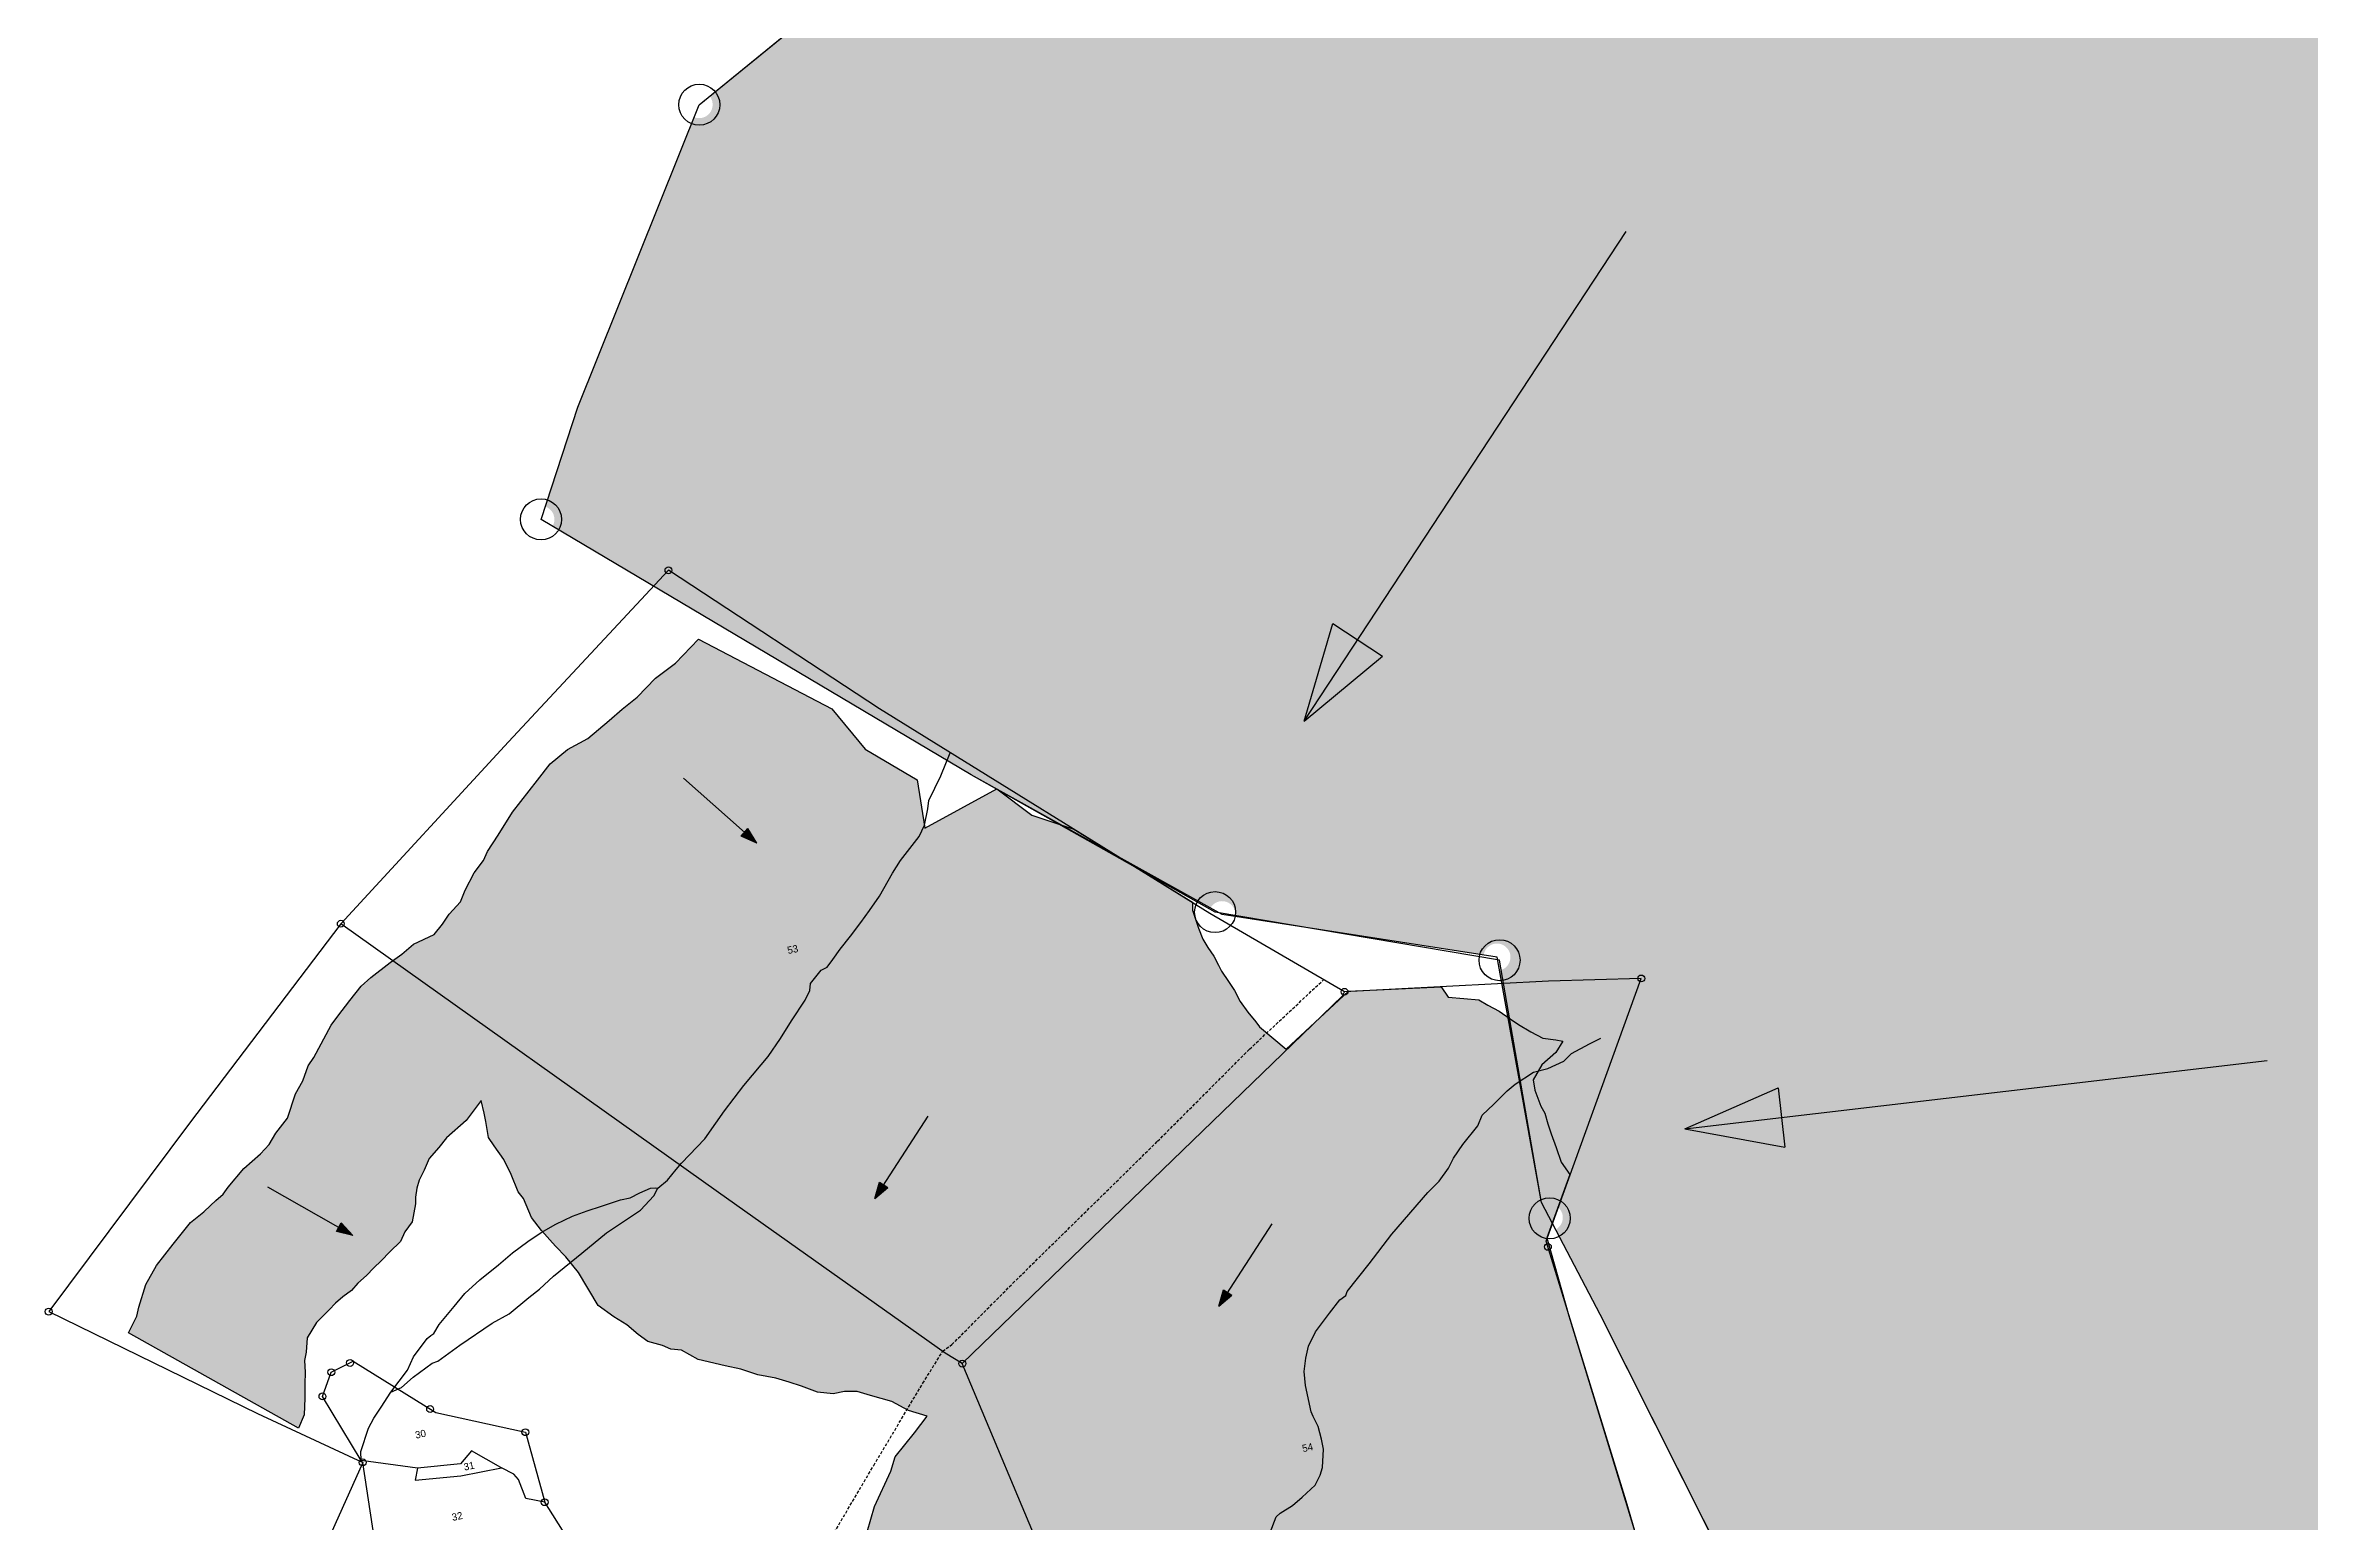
# Model space of a CAD drawing. Header units: metres. Extents: x 278609 to 282203, y 2037089 to 2040951.
# Drawn here: x 279907 to 281032, y 2039483 to 2040217 of the extents above; entities that cross this region are included whole.
import ezdxf
from ezdxf.enums import TextEntityAlignment as Align

# ---------------------------------------------------------------- set-up
doc = ezdxf.new("R2010")
doc.units = ezdxf.units.M
doc.header["$LTSCALE"] = 0.3
doc.header["$MEASUREMENT"] = 0
doc.linetypes.add('DASHED', pattern=[0.75, 0.5, -0.25])
for name, color, linetype in [('LINE_FOOTPATH', 1, 'DASHED'), ('LINE_WATER', 4, 'Continuous'), ('POLY_HATCH', 12, 'Continuous'), ('POLY_PARCEL', 6, 'Continuous'), ('TEXT_PARCEL', 7, 'Continuous')]:
    doc.layers.add(name, color=color, linetype=linetype)
doc.styles.add('TEXT_MAP', font='KRDEV050.TTF')
pattern_1 = [(12.04794, (279741.1542, 2038788.8967), (1.929543, 2.9766847), [2.508365, -2.508365]), (102.04794, (279743.6073, 2038789.4202), (-2.9766847, 1.929543), [2.508365, -2.508365])]

# ---------------------------------------------------------------- blocks, each defined once
blk = doc.blocks.new('fgf')
h = blk.add_hatch(color=256)
h.paths.add_polyline_path([(280558.8, 2039921.5), (280546.4, 2039929.6), (280532.2, 2039881.1)])
h.paths.add_polyline_path([(280532.2, 2039881.1), (280571.1, 2039913.4), (280558.8, 2039921.5)])
h = blk.add_hatch(color=256)
h.paths.add_polyline_path([(280254.2, 2039825.8), (280252.5, 2039824), (280260.2, 2039820.5)])
h.paths.add_polyline_path([(280260.2, 2039820.5), (280255.8, 2039827.7), (280254.2, 2039825.8)])
h = blk.add_hatch(color=256)
h.paths.add_polyline_path([(280769.3, 2039684.1), (280767.6, 2039698.8), (280721.3, 2039678.5)])
h.paths.add_polyline_path([(280721.3, 2039678.5), (280771, 2039669.4), (280769.3, 2039684.1)])
h = blk.add_hatch(color=256)
h.paths.add_polyline_path([(280323.2, 2039650.7), (280321.2, 2039652), (280318.8, 2039643.9)])
h.paths.add_polyline_path([(280318.8, 2039643.9), (280325.3, 2039649.3), (280323.2, 2039650.7)])
h = blk.add_hatch(color=256)
h.paths.add_polyline_path([(280052.5, 2039629.5), (280051.3, 2039627.4), (280059.5, 2039625.5)])
h.paths.add_polyline_path([(280059.5, 2039625.5), (280053.7, 2039631.7), (280052.5, 2039629.5)])
h = blk.add_hatch(color=256)
h.paths.add_polyline_path([(280494.1, 2039597.1), (280492.1, 2039598.5), (280489.7, 2039590.3)])
h.paths.add_polyline_path([(280489.7, 2039590.3), (280496.2, 2039595.8), (280494.1, 2039597.1)])
at = {"layer": 'POLY_HATCH'}
h = blk.add_hatch(dxfattribs=at)
h.set_pattern_fill('ZIGZAG', color=256, scale=120.017446, angle=-6.4792, style=0)
h.set_pattern_definition([(353.5208, (279380.037, 2037150.148), (16.599247, 13.21347), [15.00218, -15.00218]), (83.5208, (279394.943, 2037148.455), (-13.21347, 16.599247), [15.00218, -15.00218])])
h.paths.add_polyline_path([(281957.6, 2039632.2), (281936.7, 2039666, -0.626009), (281926.5, 2039672.4, -0.187922), (281928.8, 2039676.7), (281681.5, 2039961.7), (281656.7, 2039993.1, -0.667376), (281645.8, 2039999.1, -0.185894), (281648.1, 2040003.3), (281315.1, 2040381.1), (281312.4, 2040385.7, -0.617739), (281302.3, 2040392.3, -0.340429), (281308, 2040398.1), (281250.2, 2040793.6, -0.49206), (281242.5, 2040801, -0.282177), (281246.9, 2040806.5), (281203.9, 2040921.4, -0.538838), (281194.9, 2040928), (280929.4, 2040940.9, -0.760087), (280916.8, 2040938), (280489.7, 2040708.4), (280488.5, 2040704.7, -0.356606), (280493.1, 2040697.6, -0.474268), (280484.4, 2040692), (280391.9, 2040406.8), (280358.8, 2040296.2, -0.363158), (280363.5, 2040289, -0.663897), (280351.7, 2040285.5), (280236.8, 2040191.8, -0.201997), (280238.2, 2040186.8, -0.49539), (280229.1, 2040181.3), (280171.2, 2040037.2), (280155, 2039987.8, -0.480495), (280158.7, 2039978), (280366.7, 2039854.4), (280485.5, 2039788.2, -0.836798), (280498, 2039783.9), (280621.3, 2039764.9, -0.979963), (280634.6, 2039763.1, -0.33117), (280629.1, 2039757.2), (280650, 2039641.9), (280650.8, 2039640.3, -0.602224), (280660.6, 2039633.6, -0.248265), (280657, 2039628.4), (280679.2, 2039586.2), (280758.9, 2039427.7, -0.704335), (280768, 2039419), (280904, 2039358.6, -1.085852), (280915.7, 2039352.2), (281031.1, 2039276.2, -0.789011), (281043.4, 2039271.7, -0.42707), (281035.7, 2039265.8), (281008.1, 2039091.2, -0.401473), (281013.7, 2039083.8, -0.36426), (281007.4, 2039077.9), (281010.4, 2039028.7), (281875.5, 2038693.6), (281959.7, 2038790.3), (282189.2, 2039183.4, -0.297148), (282186, 2039190, -0.249537), (282189.5, 2039195.2), (282071.2, 2039422.6)])
h.paths.add_polyline_path([(281372.9, 2039185.3), (281440.1, 2039177.6), (281444.3, 2039214.7), (281377.1, 2039222.3)], flags=24)
h = blk.add_hatch(dxfattribs=at)
h.set_pattern_fill('ZIGZAG', color=256, scale=20.066918, angle=12.0479, style=0)
h.set_pattern_definition(pattern_1)
h.paths.add_polyline_path([(280484.3, 2039768.6), (280481.8, 2039772.7), (280479.7, 2039778.2), (280476.7, 2039787.2), (280476.6, 2039791.1), (280417.7, 2039827.5), (280396.8, 2039834.3), (280379.5, 2039847.4), (280343.6, 2039827.9), (280339.8, 2039851.9), (280314.1, 2039867.2), (280297.4, 2039887.2), (280231.2, 2039921.9), (280219.8, 2039909.9), (280209.9, 2039902.5), (280200.7, 2039893), (280193.3, 2039887.1), (280186.9, 2039881.4), (280176.3, 2039872.5), (280166.2, 2039867.1), (280157.5, 2039859.9), (280151.3, 2039851.7), (280138.8, 2039835.8), (280131.7, 2039824.4), (280126.4, 2039816.3), (280124.4, 2039811.9), (280119.8, 2039805.7), (280115.3, 2039797.1), (280112.9, 2039791.3), (280107.3, 2039785.2), (280104.1, 2039780.2), (280099.9, 2039775), (280089.7, 2039770.2), (280083.8, 2039765.3), (280078.1, 2039761.1), (280068.4, 2039753.7), (280063.7, 2039749.4), (280058, 2039742.3), (280052.1, 2039734.4), (280048.7, 2039730), (280040.1, 2039714), (280037.3, 2039709.8), (280034.6, 2039702.3), (280031, 2039695.9), (280027, 2039683.8), (280021.3, 2039676.3), (280017.9, 2039670.7), (280013.6, 2039666.1), (280005.3, 2039658.7), (279997.6, 2039649.5), (279995.1, 2039646), (279991.4, 2039642.9), (279988.7, 2039640.3), (279985.4, 2039637.3), (279978.9, 2039631.9), (279970.3, 2039621.2), (279962, 2039610.5), (279956.7, 2039601.1), (279953.2, 2039589.8), (279952.2, 2039585.3), (279948, 2039577.1), (280032.5, 2039529.7), (280035.3, 2039536.3), (280035.6, 2039544.6), (280035.7, 2039551.6), (280035.8, 2039557.5), (280035.5, 2039563.4), (280036.3, 2039567.5), (280036.8, 2039574.6), (280041.4, 2039582.2), (280044.7, 2039585.5), (280047.7, 2039588.5), (280050.9, 2039591.8), (280054.6, 2039594.9), (280058.8, 2039598.1), (280062, 2039601.8), (280066.2, 2039605.6), (280070, 2039609.4), (280073.5, 2039612.8), (280077.9, 2039617.4), (280083.1, 2039622.5), (280085.3, 2039627.2), (280088.9, 2039632.3), (280090.6, 2039641.2), (280090.6, 2039644.5), (280091.3, 2039649), (280092.4, 2039652.9), (280095, 2039658), (280097.4, 2039663.8), (280102.2, 2039669.2), (280106.1, 2039674), (280115.8, 2039682.6), (280123.3, 2039692.5), (280124.7, 2039686.2), (280125.5, 2039682.1), (280126.9, 2039674.1), (280129.7, 2039670.1), (280134.5, 2039663.2), (280138.1, 2039655.7), (280141.6, 2039647.2), (280144.3, 2039643.8), (280148.3, 2039634.4), (280153.3, 2039627.9), (280160.2, 2039620.1), (280165.3, 2039614.9), (280171.6, 2039607), (280181.4, 2039590.6), (280189.2, 2039585), (280195.7, 2039581.1), (280201.3, 2039576.3), (280206.1, 2039572.7), (280213.4, 2039570.7), (280217.4, 2039568.9), (280222.8, 2039568.4), (280231.1, 2039563.9), (280244.5, 2039560.7), (280252.2, 2039559), (280260.7, 2039556.2), (280269.6, 2039554.5), (280276.3, 2039552.6), (280282.4, 2039550.6), (280290.3, 2039547.6), (280298.1, 2039546.7), (280303.8, 2039547.9), (280310, 2039547.9), (280316.7, 2039546), (280322, 2039544.5), (280327.3, 2039543), (280335.5, 2039538.5), (280344.8, 2039535.6), (280338.6, 2039527.3), (280328.9, 2039515.4), (280326.8, 2039508.3), (280318.7, 2039490.7), (280315.1, 2039478.1), (280315.6, 2039453.7), (280316.9, 2039440.1), (280319.5, 2039430.8), (280325.1, 2039421.7), (280330.6, 2039416), (280334.7, 2039412.2), (280340.4, 2039405.8), (280346, 2039399.8), (280356.4, 2039392.1), (280366.4, 2039387), (280373.5, 2039381.6), (280382.9, 2039378), (280394.2, 2039377.4), (280402.5, 2039375.9), (280413, 2039376.1), (280423.2, 2039376.3), (280430.8, 2039377.6), (280436.2, 2039378.8), (280447.9, 2039381.6), (280457.2, 2039384.2), (280463.6, 2039386.6), (280475.2, 2039391), (280651.2, 2039687.2), (280649.7, 2039689.7), (280646.7, 2039697.7), (280645.9, 2039702.8), (280650.2, 2039710.3), (280657.2, 2039716.4), (280660.6, 2039722.1), (280657.2, 2039722.7), (280650.7, 2039723.6), (280644.8, 2039726.7), (280638.7, 2039730.3), (280634.5, 2039733.1), (280629, 2039736.9), (280623.4, 2039739.9), (280618.9, 2039742.6), (280611.5, 2039743.3), (280603.7, 2039744), (280600.2, 2039749.1), (280554.1, 2039746.9), (280523.2, 2039718.1), (280509.9, 2039729.2), (280508.1, 2039731.7), (280504.1, 2039736.5), (280500.3, 2039741.7), (280497.5, 2039747.3), (280494.6, 2039751.7), (280491.1, 2039756.9), (280489.5, 2039759.8), (280487.2, 2039764.3)])
h = blk.add_hatch(dxfattribs=at)
h.set_pattern_fill('ZIGZAG', color=256, scale=20.066918, angle=12.0479, style=0)
h.set_pattern_definition(pattern_1)
h.paths.add_polyline_path([(280957.8, 2039257), (280954.3, 2039262.2), (280951.6, 2039268.9), (280948.4, 2039273.1), (280946.2, 2039277.3), (280940.7, 2039284.4), (280937.3, 2039288), (280934.5, 2039295), (280931.9, 2039299.4), (280930, 2039304.9), (280925.7, 2039308.3), (280917.4, 2039319.1), (280913.2, 2039323.1), (280907.1, 2039328.7), (280900, 2039333.9), (280894, 2039340.5), (280888.8, 2039344.7), (280883.9, 2039347.6), (280877.8, 2039351.2), (280872.2, 2039355.7), (280867.9, 2039357.4), (280861, 2039359.5), (280854.6, 2039360.1), (280849.5, 2039362), (280842.7, 2039364.5), (280835.3, 2039366.9), (280827.7, 2039369.9), (280820.8, 2039372.7), (280813.5, 2039376.1), (280805.5, 2039377.7), (280800, 2039380.2), (280794.4, 2039383.3), (280787.2, 2039386.3), (280781.4, 2039388.4), (280775.5, 2039391.4), (280770.3, 2039394), (280762.4, 2039395.6), (280752.4, 2039399.1), (280748.4, 2039403.8), (280733.8, 2039414.9), (280726.3, 2039422.2), (280722.1, 2039429.3), (280709.4, 2039433.2), (280702.5, 2039459.3), (280697.7, 2039473.8), (280680.3, 2039530.9), (280663.7, 2039585.5), (280652.7, 2039624.3), (280664.2, 2039655.8), (280659.9, 2039661.9), (280657.3, 2039669.2), (280654.9, 2039676), (280653.2, 2039680.9), (280651.7, 2039686.2), (280651.2, 2039687.2), (280475.2, 2039391), (280475.6, 2039391.1), (280481.4, 2039394.7), (280488, 2039398.1), (280493.1, 2039401.8), (280497.7, 2039406.4), (280505.9, 2039411.8), (280511.7, 2039412.1), (280516.9, 2039407.9), (280520.3, 2039404.3), (280528.3, 2039396.4), (280533.8, 2039392.3), (280542.8, 2039389), (280547.4, 2039384.3), (280552.5, 2039379.1), (280556, 2039373.6), (280559.4, 2039360.5), (280561.7, 2039349.7), (280561.9, 2039342.8), (280563, 2039326.9), (280543.4, 2039317.8), (280510.4, 2039275.7), (280496, 2039246), (280498.7, 2039236), (280507.2, 2039221), (280510.3, 2039212.7), (280514.9, 2039202.2), (280521.2, 2039192.9), (280527.6, 2039184.4), (280532.9, 2039175.3), (280539.2, 2039169), (280545.1, 2039162.7), (280552.9, 2039154.1), (280566.5, 2039146.4), (280570.9, 2039144.4), (280576.2, 2039142.6), (280581.6, 2039140.7), (280590.9, 2039140.9), (280601, 2039141.4), (280622, 2039141.9), (280626.6, 2039134.6), (280628.9, 2039128.5), (280630.3, 2039123.2), (280632.4, 2039115.1), (280634.9, 2039101.7), (280672.1, 2039096.1), (280686.5, 2039079.7), (280728.9, 2039082.1), (280743.8, 2039082), (280768.1, 2039091.8), (280789.1, 2039086.4), (280836.4, 2039084.9), (280859.1, 2039083.8), (280918, 2039089.7), (280950.1, 2039100.2), (280947, 2039103.9), (280942.9, 2039112.2), (280939.4, 2039125.7), (280936.6, 2039137), (280935.6, 2039143.4), (280936.4, 2039151.8), (280936.8, 2039161.1), (280937.5, 2039166.9), (280938.8, 2039171.8), (280938.8, 2039176.4), (280939.7, 2039179.1), (280941.6, 2039184.2), (280945.2, 2039191.9), (280948.1, 2039196.8), (280950.3, 2039203.9), (280954.7, 2039212.4), (280958.3, 2039218.8), (280959.6, 2039230), (280961.4, 2039236.6), (280961.1, 2039242.8), (280959.5, 2039250.4)])
for p, q in [((280532.2, 2039881.1), (280692.1, 2040124.5)), ((280532.2, 2039881.1), (280546.4, 2039929.6)), ((280546.4, 2039929.6), (280571.1, 2039913.4)), ((280532.2, 2039881.1), (280571.1, 2039913.4)), ((280260.2, 2039820.5), (280223.7, 2039852.7)), ((280252.5, 2039824), (280255.8, 2039827.7)), ((280260.2, 2039820.5), (280255.8, 2039827.7)), ((280260.2, 2039820.5), (280252.5, 2039824)), ((280721.3, 2039678.5), (281010.5, 2039712.4)), ((280721.3, 2039678.5), (280767.6, 2039698.8)), ((280767.6, 2039698.8), (280771, 2039669.4)), ((280318.8, 2039643.9), (280345.3, 2039684.7)), ((280721.3, 2039678.5), (280771, 2039669.4)), ((280059.5, 2039625.5), (280017.2, 2039649.5)), ((280318.8, 2039643.9), (280321.2, 2039652)), ((280318.8, 2039643.9), (280325.3, 2039649.3)), ((280321.2, 2039652), (280325.3, 2039649.3)), ((280051.3, 2039627.4), (280053.7, 2039631.7)), ((280059.5, 2039625.5), (280051.3, 2039627.4)), ((280059.5, 2039625.5), (280053.7, 2039631.7)), ((280489.7, 2039590.3), (280516.2, 2039631.2)), ((280489.7, 2039590.3), (280492.1, 2039598.5)), ((280489.7, 2039590.3), (280496.2, 2039595.8)), ((280492.1, 2039598.5), (280496.2, 2039595.8))]:
    blk.add_line(p, q)
for centre, radius in [((280231.6, 2040187.5), 10.2), ((280153, 2039981.4), 10.2), ((280216.3, 2039956.1), 1.71), ((280487.9, 2039786.2), 10.2), ((280053.5, 2039780.4), 1.71), ((280629.2, 2039762.3), 10.2), ((280552.2, 2039746.6), 1.71), ((280699.6, 2039753.2), 1.71), ((280654.1, 2039634), 10.2), ((280653.2, 2039619.8), 1.71), ((279908.4, 2039587.6), 1.71), ((280048.8, 2039557.5), 1.71), ((280058.1, 2039562.1), 1.71), ((280362.3, 2039561.8), 1.71), ((280044.4, 2039545.5), 1.71), ((280097.9, 2039539.2), 1.71), ((280145.2, 2039527.7), 1.71), ((280064.4, 2039512.7), 1.71), ((280154.8, 2039492.9), 1.71)]:
    blk.add_circle(centre, radius)
at = {"layer": 'LINE_FOOTPATH', "ltscale": 10}
for p, q in [((280505, 2039718.1), (280541.8, 2039752.6)), ((280459.3, 2039672.3), (280505, 2039718.1)), ((280387.4, 2039601.7), (280459.3, 2039672.3)), ((280357.1, 2039571.2), (280387.4, 2039601.7)), ((280342.7, 2039552), (280352.5, 2039567.9)), ((280352.5, 2039567.9), (280357.1, 2039571.2)), ((280318.3, 2039511.2), (280342.7, 2039552)), ((280266.7, 2039423.5), (280318.3, 2039511.2))]:
    blk.add_line(p, q, dxfattribs=at)
at = {"layer": 'LINE_WATER'}
for p, q in [((280351.6, 2039854), (280356.3, 2039865.4)), ((280345.6, 2039841.6), (280351.6, 2039854)), ((280343.5, 2039829.4), (280345.2, 2039837.6)), ((280345.2, 2039837.6), (280345.6, 2039841.6)), ((280340.8, 2039823.7), (280343.5, 2039829.4)), ((280331.6, 2039811.9), (280340.8, 2039823.7)), ((280321.2, 2039794.2), (280327.6, 2039805.5)), ((280327.6, 2039805.5), (280331.6, 2039811.9)), ((280316.2, 2039787), (280321.2, 2039794.2)), ((280306.7, 2039774.2), (280311.8, 2039781.1)), ((280311.8, 2039781.1), (280316.2, 2039787)), ((280301.6, 2039767.8), (280306.7, 2039774.2)), ((280292.2, 2039757.3), (280295.1, 2039758.9)), ((280295.1, 2039758.9), (280297.9, 2039762.6)), ((280297.9, 2039762.6), (280301.6, 2039767.8)), ((280284.2, 2039742.4), (280286.6, 2039747.3)), ((280286.6, 2039747.3), (280286.9, 2039750.7)), ((280286.9, 2039750.7), (280292.2, 2039757.3)), ((280277.5, 2039732.1), (280284.2, 2039742.4)), ((280272, 2039723.3), (280277.5, 2039732.1)), ((280262.3, 2039710.3), (280265.9, 2039714.5)), ((280265.9, 2039714.5), (280272, 2039723.3)), ((280661.2, 2039712.1), (280665, 2039716)), ((280665, 2039716), (280673.9, 2039720.7)), ((280673.9, 2039720.7), (280679.6, 2039723.6)), ((280253.8, 2039700), (280262.3, 2039710.3)), ((280637, 2039700.7), (280646, 2039706.6)), ((280646, 2039706.6), (280653.2, 2039708.5)), ((280653.2, 2039708.5), (280661.2, 2039712.1)), ((280244.2, 2039687.5), (280253.8, 2039700)), ((280626.3, 2039690.7), (280633, 2039697.3)), ((280633, 2039697.3), (280637, 2039700.7)), ((280234.3, 2039673.5), (280239.9, 2039681.3)), ((280239.9, 2039681.3), (280244.2, 2039687.5)), ((280610.9, 2039670.7), (280618.5, 2039679.9)), ((280618.5, 2039679.9), (280620.5, 2039685.3)), ((280620.5, 2039685.3), (280626.3, 2039690.7)), ((280222.8, 2039661.4), (280234.3, 2039673.5)), ((280606.4, 2039663.9), (280610.9, 2039670.7)), ((280215.8, 2039653), (280220.1, 2039658.3)), ((280220.1, 2039658.3), (280222.8, 2039661.4)), ((280599.2, 2039652.5), (280603.8, 2039658.9)), ((280603.8, 2039658.9), (280606.4, 2039663.9)), ((280197.2, 2039644.2), (280202, 2039646.6)), ((280202, 2039646.6), (280207.3, 2039649)), ((280207.3, 2039649), (280209.8, 2039649.2)), ((280209.1, 2039645.1), (280211, 2039649)), ((280209.8, 2039649.2), (280211, 2039649)), ((280211, 2039649), (280215.8, 2039653)), ((280575.7, 2039626.2), (280593.5, 2039646.8)), ((280593.5, 2039646.8), (280599.2, 2039652.5)), ((280160.4, 2039631.1), (280168.7, 2039635.1)), ((280168.7, 2039635.1), (280175.9, 2039637.8)), ((280175.9, 2039637.8), (280183.1, 2039640)), ((280183.1, 2039640), (280192.4, 2039643.2)), ((280185.6, 2039626.8), (280202.4, 2039638.1)), ((280192.4, 2039643.2), (280197.2, 2039644.2)), ((280202.4, 2039638.1), (280209.1, 2039645.1)), ((280146.5, 2039622.5), (280153, 2039626.9)), ((280153, 2039626.9), (280160.4, 2039631.1)), ((280173.2, 2039616.6), (280185.6, 2039626.8)), ((280564.4, 2039611.4), (280575.7, 2039626.2)), ((280131.9, 2039610.8), (280138.8, 2039616.8)), ((280138.8, 2039616.8), (280146.5, 2039622.5)), ((280159.2, 2039605.3), (280173.2, 2039616.6)), ((280115.1, 2039596.7), (280122.6, 2039603.5)), ((280122.6, 2039603.5), (280131.9, 2039610.8)), ((280152.2, 2039598.7), (280159.2, 2039605.3)), ((280553.5, 2039597.7), (280564.4, 2039611.4)), ((280102.3, 2039581.3), (280109.8, 2039590.1)), ((280109.8, 2039590.1), (280115.1, 2039596.7)), ((280137.1, 2039586.5), (280147, 2039594.6)), ((280147, 2039594.6), (280152.2, 2039598.7)), ((280544.8, 2039586.8), (280549.8, 2039593.5)), ((280549.8, 2039593.5), (280552.9, 2039595.6)), ((280552.9, 2039595.6), (280553.5, 2039597.7)), ((280099.8, 2039576.8), (280102.3, 2039581.3)), ((280112.7, 2039570.9), (280128.7, 2039581.9)), ((280128.7, 2039581.9), (280137.1, 2039586.5)), ((280537.7, 2039577.6), (280544.8, 2039586.8)), ((280089.6, 2039565.1), (280096.5, 2039574.2)), ((280096.5, 2039574.2), (280098.3, 2039575.8)), ((280098.3, 2039575.8), (280099.8, 2039576.8)), ((280101.8, 2039563), (280112.7, 2039570.9)), ((280532.9, 2039564.5), (280534.3, 2039570.4)), ((280534.3, 2039570.4), (280537.7, 2039577.6)), ((280078.3, 2039547.6), (280086.6, 2039558.5)), ((280086.6, 2039558.5), (280089.6, 2039565.1)), ((280089.5, 2039555.1), (280098.9, 2039562)), ((280098.9, 2039562), (280101.8, 2039563)), ((280532.2, 2039557.9), (280532.9, 2039564.5)), ((280532.8, 2039550.9), (280532.2, 2039557.9)), ((280073.6, 2039540.2), (280078.3, 2039547.6)), ((280078.3, 2039547.6), (280083.7, 2039549.9)), ((280083.7, 2039549.9), (280089.5, 2039555.1)), ((280535.6, 2039537.8), (280532.8, 2039550.9)), ((280067.3, 2039529.7), (280069.9, 2039534.6)), ((280069.9, 2039534.6), (280073.6, 2039540.2)), ((280536.6, 2039535.5), (280535.6, 2039537.8)), ((280539.1, 2039530.5), (280536.6, 2039535.5)), ((280063.5, 2039518.1), (280067.3, 2039529.7)), ((280540.7, 2039524.2), (280539.1, 2039530.5)), ((280541.7, 2039519.3), (280540.7, 2039524.2)), ((280063.7, 2039513.7), (280063.5, 2039518.1)), ((280541.3, 2039510.1), (280541.7, 2039519.3)), ((280531.2, 2039495.4), (280537.6, 2039501.3)), ((280537.6, 2039501.3), (280540.1, 2039506.3)), ((280540.1, 2039506.3), (280541.3, 2039510.1)), ((280520.2, 2039487.5), (280526.3, 2039491.2)), ((280526.3, 2039491.2), (280531.2, 2039495.4)), ((280515.3, 2039477.8), (280518.2, 2039485.7)), ((280518.2, 2039485.7), (280520.2, 2039487.5))]:
    blk.add_line(p, q, dxfattribs=at)
at = {"layer": 'POLY_HATCH'}
for points in [[(280761.9, 2039421.8), (280679.2, 2039586.2), (280650, 2039641.9), (280628, 2039763.8), (280491.4, 2039785), (280366.7, 2039854.4), (280153, 2039981.4), (280171.2, 2040037.2), (280231.6, 2040187.5), (280356.9, 2040289.7), (280391.9, 2040406.8), (280489.7, 2040708.4), (280922.7, 2040941.2)], [(280231.1, 2039563.9), (280222.8, 2039568.4), (280217.4, 2039568.9), (280213.4, 2039570.7), (280206.1, 2039572.7), (280201.3, 2039576.3), (280195.7, 2039581.1), (280189.2, 2039585), (280181.4, 2039590.6), (280171.6, 2039607), (280165.3, 2039614.9), (280160.2, 2039620.1), (280153.3, 2039627.9), (280148.3, 2039634.4), (280144.3, 2039643.8), (280141.6, 2039647.2), (280138.1, 2039655.7), (280134.5, 2039663.2), (280129.7, 2039670.1), (280126.9, 2039674.1), (280125.5, 2039682.1), (280124.7, 2039686.2), (280123.3, 2039692.5), (280115.8, 2039682.6), (280106.1, 2039674), (280102.2, 2039669.2), (280097.4, 2039663.8), (280095, 2039658), (280092.4, 2039652.9), (280091.3, 2039649), (280090.6, 2039644.5), (280090.6, 2039641.2), (280088.9, 2039632.3), (280085.3, 2039627.2), (280083.1, 2039622.5), (280077.9, 2039617.4), (280073.5, 2039612.8), (280070, 2039609.4), (280066.2, 2039605.6), (280062, 2039601.8), (280058.8, 2039598.1), (280054.6, 2039594.9), (280050.9, 2039591.8), (280047.7, 2039588.5), (280044.7, 2039585.5), (280041.4, 2039582.2), (280036.8, 2039574.6), (280036.3, 2039567.5), (280035.5, 2039563.4), (280035.8, 2039557.5), (280035.7, 2039551.6), (280035.6, 2039544.6), (280035.3, 2039536.3), (280032.5, 2039529.7), (279948, 2039577.1), (279952.2, 2039585.3), (279953.2, 2039589.8), (279956.7, 2039601.1), (279962, 2039610.5), (279970.3, 2039621.2), (279978.9, 2039631.9), (279985.4, 2039637.3), (279988.7, 2039640.3), (279991.4, 2039642.9), (279995.1, 2039646), (279997.6, 2039649.5), (280005.3, 2039658.7), (280013.6, 2039666.1), (280017.9, 2039670.7), (280021.3, 2039676.3), (280027, 2039683.8), (280031, 2039695.9), (280034.6, 2039702.3), (280037.3, 2039709.8), (280040.1, 2039714), (280048.7, 2039730), (280052.1, 2039734.4), (280058, 2039742.3), (280063.7, 2039749.4), (280068.4, 2039753.7), (280078.1, 2039761.1), (280083.8, 2039765.3), (280089.7, 2039770.2), (280099.9, 2039775), (280104.1, 2039780.2), (280107.3, 2039785.2), (280112.9, 2039791.3), (280115.3, 2039797.1), (280119.8, 2039805.7), (280124.4, 2039811.9), (280126.4, 2039816.3), (280131.7, 2039824.4), (280138.8, 2039835.8), (280151.3, 2039851.7), (280157.5, 2039859.9), (280166.2, 2039867.1), (280176.3, 2039872.5), (280186.9, 2039881.4), (280193.3, 2039887.1), (280200.7, 2039893), (280209.9, 2039902.5), (280219.8, 2039909.9), (280231.2, 2039921.9), (280297.4, 2039887.2), (280314.1, 2039867.2), (280339.8, 2039851.9), (280343.6, 2039827.9), (280379.5, 2039847.4), (280396.8, 2039834.3), (280417.7, 2039827.5), (280476.6, 2039791.1), (280476.7, 2039787.2), (280479.7, 2039778.2), (280481.8, 2039772.7), (280484.3, 2039768.6), (280487.2, 2039764.3), (280489.5, 2039759.8), (280491.1, 2039756.9), (280494.6, 2039751.7), (280497.5, 2039747.3), (280500.3, 2039741.7), (280504.1, 2039736.5), (280508.1, 2039731.7), (280509.9, 2039729.2), (280523.2, 2039718.1), (280554.1, 2039746.9), (280600.2, 2039749.1), (280603.7, 2039744), (280611.5, 2039743.3), (280618.9, 2039742.6), (280623.4, 2039739.9), (280629, 2039736.9), (280634.5, 2039733.1), (280638.7, 2039730.3), (280644.8, 2039726.7), (280650.7, 2039723.6), (280657.2, 2039722.7), (280660.6, 2039722.1), (280657.2, 2039716.4), (280650.2, 2039710.3), (280645.9, 2039702.8), (280646.7, 2039697.7), (280649.7, 2039689.7), (280651.7, 2039686.2), (280653.2, 2039680.9), (280654.9, 2039676), (280657.3, 2039669.2), (280659.9, 2039661.9), (280664.2, 2039655.8), (280652.7, 2039624.3), (280663.7, 2039585.5), (280680.3, 2039530.9), (280697.7, 2039473.8)], [(280315.1, 2039478.1), (280318.7, 2039490.7), (280326.8, 2039508.3), (280328.9, 2039515.4), (280338.6, 2039527.3), (280344.8, 2039535.6), (280335.5, 2039538.5), (280327.3, 2039543), (280322, 2039544.5), (280316.7, 2039546), (280310, 2039547.9), (280303.8, 2039547.9), (280298.1, 2039546.7), (280290.3, 2039547.6), (280282.4, 2039550.6), (280276.3, 2039552.6), (280269.6, 2039554.5), (280260.7, 2039556.2), (280252.2, 2039559), (280244.5, 2039560.7), (280231.1, 2039563.9)]]:
    blk.add_lwpolyline(points, dxfattribs=at)
at = {"layer": 'POLY_PARCEL'}
for p, q in [((280231.6, 2040187.5), (280356.9, 2040289.7)), ((280171.2, 2040037.2), (280231.6, 2040187.5)), ((280153, 2039981.4), (280171.2, 2040037.2)), ((280366.7, 2039854.4), (280153, 2039981.4)), ((280216.3, 2039956.1), (280136.9, 2039870.9)), ((280321.1, 2039887.2), (280216.3, 2039956.1)), ((280485.3, 2039785.5), (280321.1, 2039887.2)), ((280136.9, 2039870.9), (280053.5, 2039780.4)), ((280487.9, 2039786.2), (280366.7, 2039854.4)), ((280552.2, 2039746.6), (280485.3, 2039785.5)), ((280629.2, 2039762.3), (280487.9, 2039786.2)), ((280053.5, 2039780.4), (279978.4, 2039681.3)), ((280241.1, 2039646.8), (280053.5, 2039780.4)), ((280650, 2039641.9), (280629.2, 2039762.3)), ((280653.5, 2039751.9), (280552.2, 2039746.6)), ((280652.3, 2039622.7), (280699.6, 2039753.2)), ((280699.6, 2039753.2), (280653.5, 2039751.9)), ((280362.3, 2039561.8), (280551.1, 2039744.5)), ((280551.1, 2039744.5), (280552.2, 2039746.6)), ((279978.4, 2039681.3), (279908.4, 2039587.6)), ((280353.8, 2039567), (280241.1, 2039646.8)), ((280679.2, 2039586.2), (280650, 2039641.9)), ((280692.1, 2039493.4), (280652.3, 2039622.7)), ((279908.4, 2039587.6), (280012.2, 2039536.9)), ((280761.9, 2039421.8), (280679.2, 2039586.2)), ((280044.4, 2039545.5), (280048.8, 2039557.5)), ((280048.8, 2039557.5), (280059.7, 2039563)), ((280059.7, 2039563), (280100.7, 2039537.5)), ((280362.3, 2039561.8), (280353.8, 2039567)), ((280444.5, 2039366), (280362.3, 2039561.8)), ((280063.7, 2039513.7), (280044.4, 2039545.5)), ((280012.2, 2039536.9), (280064.4, 2039512.7)), ((280100.7, 2039537.5), (280145.2, 2039527.7)), ((280145.2, 2039527.7), (280154.8, 2039492.9)), ((280064.4, 2039512.7), (280029.2, 2039434.4)), ((280091.7, 2039509.8), (280063.7, 2039513.7)), ((280064.4, 2039512.7), (280063.7, 2039513.7)), ((280072, 2039462.4), (280064.4, 2039512.7)), ((280112.9, 2039511.9), (280091.7, 2039509.8)), ((280118.4, 2039518.4), (280112.9, 2039511.9)), ((280133, 2039510.1), (280118.4, 2039518.4)), ((280091.7, 2039509.8), (280090.5, 2039503.8)), ((280090.5, 2039503.8), (280113.1, 2039506)), ((280113.1, 2039506), (280133.4, 2039509.9)), ((280133.4, 2039509.9), (280133, 2039510.1)), ((280139.4, 2039506.8), (280133.4, 2039509.9)), ((280141.8, 2039504.2), (280139.4, 2039506.8)), ((280145.4, 2039494.8), (280141.8, 2039504.2)), ((280154.8, 2039492.9), (280145.4, 2039494.8)), ((280177.2, 2039457.6), (280154.8, 2039492.9)), ((280710, 2039432.5), (280692.1, 2039493.4))]:
    blk.add_line(p, q, dxfattribs=at)
at = {"layer": 'TEXT_PARCEL', "style": 'TEXT_MAP'}
for s, p in [('53', (280278.4, 2039765.9)), ('30', (280093.5, 2039525)), ('54', (280534.2, 2039518.3)), ('31', (280117.6, 2039509.1)), ('32', (280111.7, 2039484.1))]:
    blk.add_text(s, height=3.61, rotation=12.0479, dxfattribs=at).set_placement(p, align=Align.CENTER)

msp = doc.modelspace()

# ---------------------------------------------------------------- block references
msp.add_blockref('fgf', (0, 0))

doc.saveas('drawing.dxf')
